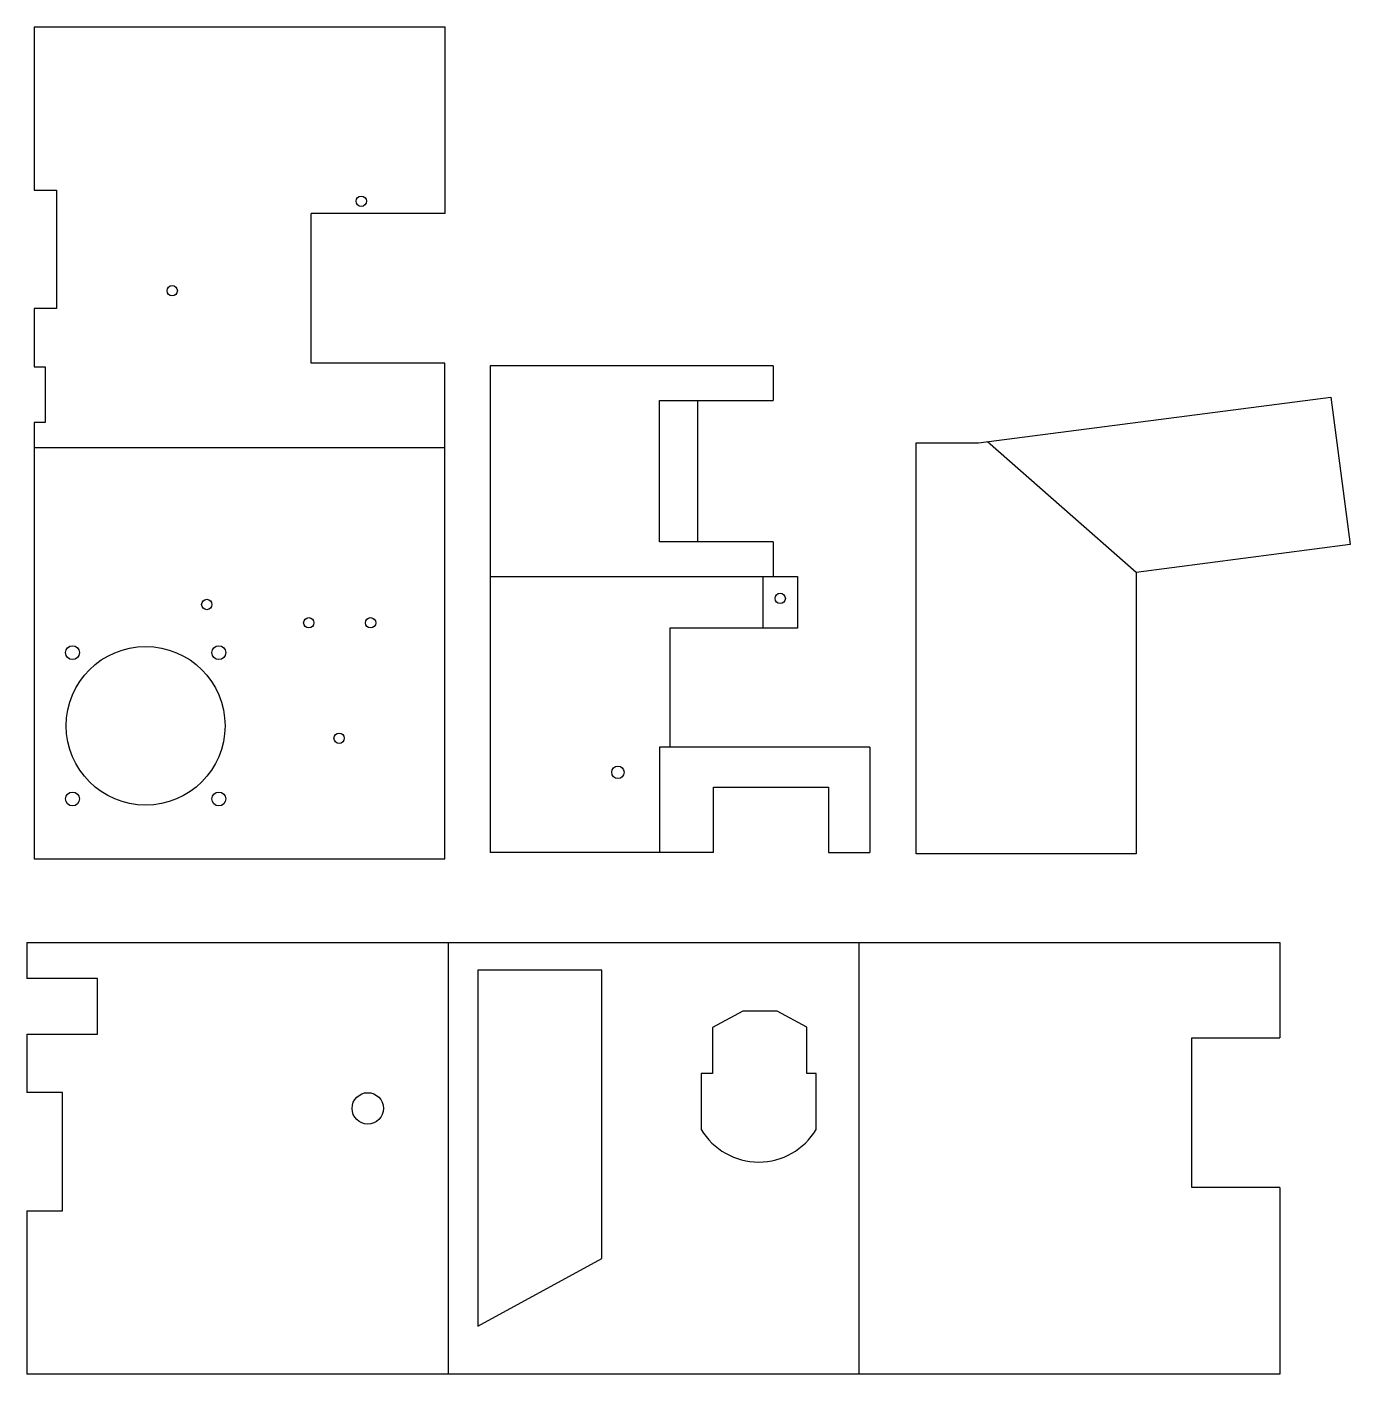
# Model space of a CAD drawing. Header units: inches. Extents: x 10 to 393, y 13 to 403.
import ezdxf

# ---------------------------------------------------------------- set-up
doc = ezdxf.new("R2010")
doc.units = ezdxf.units.IN
doc.header["$MEASUREMENT"] = 0
for name, color, linetype, true_color in [('fab_back', 7, 'Continuous', 0xc2ced6), ('fab_bottom', 7, 'Continuous', 0xc2ced6), ('fab_front', 7, 'Continuous', 0xc2ced6), ('fab_insert', 7, 'Continuous', 0xc2ced6)]:
    doc.layers.add(name, color=color, linetype=linetype, true_color=true_color)

msp = doc.modelspace()

# ---------------------------------------------------------------- linework, layer by layer
at = {"color": 1}
for p, q in [((144.29, 304.87, -3), (144.29, 163.87, -3)), ((223.29, 243.87, -3), (233.29, 243.87, -3)), ((233.29, 228.87, -3), (196.29, 228.87, -3)), ((196.29, 228.87, -3), (196.29, 194.37, -3)), ((208.93, 163.87, -3), (144.29, 163.87, -3)), ((10.06, 137.76), (373.06, 137.76)), ((10.06, 137.76), (10.06, 127.38)), ((140.65, 129.76), (140.65, 26.67)), ((176.65, 129.76), (140.65, 129.76)), ((176.65, 46.27), (176.65, 129.76)), ((30.52, 127.38), (10.06, 127.38)), ((30.52, 111.29), (30.52, 127.38)), ((217.42, 117.86), (208.7, 113.21)), ((227.42, 117.86), (217.42, 117.86)), ((236.04, 113.27), (227.42, 117.86)), ((208.7, 113.21), (208.7, 99.81)), ((236.04, 99.81), (236.04, 113.27)), ((10.06, 111.29), (30.52, 111.29)), ((10.06, 111.29), (10.06, 94.31)), ((208.7, 99.81), (205.39, 99.81)), ((205.39, 99.81), (205.39, 83.64)), ((238.73, 99.81), (236.04, 99.81)), ((238.73, 83.64), (238.73, 99.81)), ((20.32, 94.31), (10.06, 94.31)), ((20.32, 60.05), (20.32, 94.31)), ((10.06, 60.05), (10.06, 12.76)), ((10.06, 60.05), (20.32, 60.05)), ((140.65, 26.67), (176.65, 46.27)), ((373.06, 12.76), (10.06, 12.76))]:
    msp.add_line(p, q, dxfattribs=at)
at = {"color": 2}
msp.add_line((223.29, 243.87, -3), (223.29, 228.87, -3), dxfattribs=at)
at = {"color": 5}
for p, q in [((193.29, 194.37, -3), (193.29, 163.87, -3)), ((132.06, 137.76), (132.06, 12.76)), ((251.06, 137.76), (251.06, 12.76))]:
    msp.add_line(p, q, dxfattribs=at)
at = {"color": 1}
for centre, radius in [((181.27, 187.12, -3), 1.8), ((108.81, 89.74), 4.55)]:
    msp.add_circle(centre, radius, dxfattribs=at)
msp.add_arc((222.06, 93.6), 19.41, 210.8421, 329.1579, dxfattribs=at)
at = {"layer": 'fab_back', "color": 1}
for p, q in [((12.16, 403.09, -3), (131.16, 403.09, -3)), ((12.16, 403.09, -3), (12.16, 355.79, -3)), ((131.16, 403.09, -3), (131.16, 349.03, -3)), ((12.16, 355.79, -3), (18.64, 355.79, -3)), ((18.64, 355.79, -3), (18.64, 321.54, -3)), ((92.38, 305.67, -3), (92.38, 349.03, -3)), ((131.16, 349.03, -3), (92.38, 349.03, -3)), ((12.16, 321.54, -3), (12.16, 304.56, -3)), ((18.64, 321.54, -3), (12.16, 321.54, -3)), ((12.16, 304.56, -3), (15.32, 304.56, -3)), ((15.32, 304.56, -3), (15.32, 288.47, -3)), ((131.16, 305.67, -3), (92.38, 305.67, -3)), ((131.16, 162.09, -3), (131.16, 305.67, -3)), ((15.32, 288.47, -3), (12.16, 288.47, -3)), ((12.16, 288.47, -3), (12.16, 162.09, -3)), ((12.16, 162.09, -3), (131.16, 162.09, -3))]:
    msp.add_line(p, q, dxfattribs=at)
at = {"layer": 'fab_back', "color": 5}
msp.add_line((131.16, 281.09, -3), (12.16, 281.09, -3), dxfattribs=at)
at = {"layer": 'fab_back', "color": 1}
for centre, radius in [((106.91, 352.57, -3), 1.5), ((52.14, 326.67, -3), 1.5), ((62.16, 235.74, -3), 1.5), ((91.71, 230.44, -3), 1.5), ((109.61, 230.44, -3), 1.5), ((23.25, 221.79, -3), 2), ((44.45, 200.59, -3), 23), ((65.65, 221.79, -3), 2), ((100.51, 196.99, -3), 1.5), ((23.25, 179.39, -3), 2), ((65.65, 179.39, -3), 2)]:
    msp.add_circle(centre, radius, dxfattribs=at)
at = {"layer": 'fab_bottom', "color": 1, "extrusion": (-0.002104, 0.00628, 0.999978)}
for p, q in [((285.75, 282.54, -3), (387.81, 295.82, -3)), ((387.81, 295.82, -3), (393.37, 253.12, -3)), ((393.37, 253.12, -3), (331.38, 245.06, -3))]:
    msp.add_line(p, q, dxfattribs=at)
at = {"layer": 'fab_bottom', "color": 1, "extrusion": (-0.00762, 1.83697e-16, 0.999971)}
for p, q in [((267.63, 282.54, -3), (285.75, 282.54, -3)), ((267.63, 163.54, -3), (267.63, 282.54, -3)), ((331.38, 245.06, -3), (331.38, 163.54, -3)), ((331.38, 163.54, -3), (267.63, 163.54, -3))]:
    msp.add_line(p, q, dxfattribs=at)
at = {"layer": 'fab_bottom', "color": 5, "extrusion": (-0.00762, 1.83697e-16, 0.999971)}
msp.add_line((331.38, 245.06, -3), (288.32, 282.88, -3), dxfattribs=at)
at = {"layer": 'fab_front', "color": 1}
for p, q in [((373.06, 137.76), (373.06, 110.18)), ((347.51, 110.18), (373.06, 110.18)), ((347.51, 66.82), (347.51, 110.18)), ((373.06, 66.82), (347.51, 66.82)), ((373.06, 66.82), (373.06, 12.76))]:
    msp.add_line(p, q, dxfattribs=at)
at = {"layer": 'fab_insert', "color": 1}
for p, q in [((226.29, 304.87, -3), (144.29, 304.87, -3)), ((226.29, 304.87, -3), (226.29, 294.87, -3)), ((193.29, 294.87, -3), (226.29, 294.87, -3)), ((204.29, 294.87, -3), (204.29, 253.87, -3)), ((226.29, 253.87, -3), (193.29, 253.87, -3)), ((226.29, 253.87, -3), (226.29, 243.87, -3)), ((233.29, 243.87, -3), (233.29, 228.87, -3)), ((254.29, 194.37, -3), (193.29, 194.37, -3)), ((254.29, 194.37, -3), (254.29, 163.87, -3)), ((208.93, 163.87, -3), (208.93, 182.77, -3)), ((208.93, 182.77, -3), (242.26, 182.77, -3)), ((242.26, 182.77, -3), (242.26, 163.87, -3)), ((242.26, 163.87, -3), (254.29, 163.87, -3))]:
    msp.add_line(p, q, dxfattribs=at)
at = {"layer": 'fab_insert', "color": 5}
for p, q in [((193.29, 253.87, -3), (193.29, 294.87, -3)), ((144.29, 243.87, -3), (223.29, 243.87, -3))]:
    msp.add_line(p, q, dxfattribs=at)
at = {"layer": 'fab_insert', "color": 1}
msp.add_circle((228.29, 237.52, -3), 1.5, dxfattribs=at)

doc.saveas('drawing.dxf')
